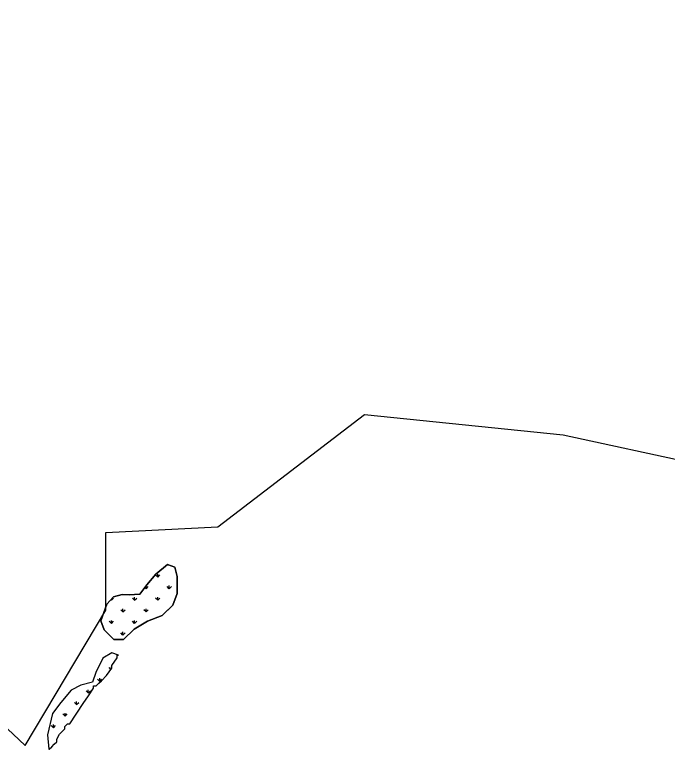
# Model space of a CAD drawing. Header units: metres. Extents: x 266585 to 279238, y 2117616 to 2136108.
# Drawn here: x 271898 to 272911, y 2123941 to 2125080 of the extents above; entities that cross this region are included whole.
import ezdxf

# ---------------------------------------------------------------- set-up
doc = ezdxf.new("R2010")
doc.units = ezdxf.units.M
doc.layers.add('MANGROOVES', color=112, linetype='Continuous')
doc.layers.add('village', color=3, linetype='Continuous')

msp = doc.modelspace()

# ---------------------------------------------------------------- hatches: boundary and pattern name
at = {"layer": 'MANGROOVES'}
h = msp.add_hatch(dxfattribs=at)
h.set_pattern_fill('GRASS', color=256)
h.paths.add_polyline_path([(272150.1, 2124182.5), (272149.7, 2124208.6), (272146.4, 2124223.4), (272135.1, 2124227.5), (272117, 2124212.2), (272102.7, 2124196), (272092, 2124181.4), (272075.6, 2124180.4), (272064.7, 2124180.6), (272051, 2124177.3), (272041.1, 2124165.7), (272039.2, 2124160.6), (272039.2, 2124156.5), (272035.3, 2124149.9), (272031.7, 2124140.2), (272037, 2124126.1), (272051.6, 2124111.1), (272066.8, 2124110.8), (272083.4, 2124127.3), (272103.8, 2124139.5), (272126.6, 2124148.1), (272143.2, 2124164.2)])
h = msp.add_hatch(dxfattribs=at)
h.set_pattern_fill('GRASS', color=256)
h.paths.add_polyline_path([(272048.7, 2124066.8), (272048.8, 2124070.8), (272056.9, 2124082.6), (272057, 2124086.6), (272058.8, 2124086.6), (272048.6, 2124090.3), (272034.8, 2124081.9), (272023.9, 2124059.9), (272018.7, 2124044.8), (272000.7, 2124040.3), (271985.7, 2124032.4), (271969.5, 2124013.5), (271956.4, 2123996.2), (271948.9, 2123963.2), (271950.8, 2123940.8), (271951.3, 2123940.8), (271955.4, 2123944.7), (271959.4, 2123948.7), (271963.4, 2123952.6), (271963.5, 2123956.6), (271967.6, 2123964.5), (271975.7, 2123972.3), (271975.7, 2123976.3), (271979.8, 2123980.2), (271983.7, 2123980.2), (272004.1, 2124011.7), (272012.3, 2124023.6), (272020.4, 2124035.4), (272020.4, 2124039.4), (272024.4, 2124039.3), (272028.5, 2124043.2), (272032.5, 2124047.2), (272040.6, 2124055)])

# ---------------------------------------------------------------- linework, layer by layer
at = {"layer": 'MANGROOVES', "flags": 128}
for points in [[(272092, 2124181.4), (272102.7, 2124196), (272117, 2124212.2), (272135.1, 2124227.5), (272146.4, 2124223.4), (272149.7, 2124208.6), (272150.1, 2124182.5), (272143.2, 2124164.2), (272126.6, 2124148.1), (272103.8, 2124139.5), (272083.4, 2124127.3), (272066.8, 2124110.8), (272051.6, 2124111.1), (272037, 2124126.1), (272031.7, 2124140.2), (272041.1, 2124165.7), (272051, 2124177.3), (272064.7, 2124180.6), (272075.6, 2124180.4)], [(272143.2, 2124164.2), (272150.1, 2124182.5), (272149.7, 2124208.6), (272146.4, 2124223.4), (272135.1, 2124227.5), (272117, 2124212.2), (272102.7, 2124196), (272092, 2124181.4), (272075.6, 2124180.4), (272064.7, 2124180.6), (272051, 2124177.3), (272041.1, 2124165.7), (272031.7, 2124140.2), (272037, 2124126.1), (272051.6, 2124111.1), (272066.8, 2124110.8), (272083.4, 2124127.3), (272103.8, 2124139.5), (272126.6, 2124148.1)], [(272012.3, 2124023.6), (272020.4, 2124035.4), (272020.4, 2124039.4), (272024.4, 2124039.3), (272028.5, 2124043.2), (272032.5, 2124047.2), (272040.6, 2124055), (272048.7, 2124066.8), (272048.8, 2124070.8), (272056.9, 2124082.6), (272057, 2124086.6), (272058.8, 2124086.6), (272048.6, 2124090.3), (272034.8, 2124081.9), (272023.9, 2124059.9), (272018.7, 2124044.8), (272000.7, 2124040.3), (271985.7, 2124032.4), (271969.5, 2124013.5), (271956.4, 2123996.2), (271948.9, 2123963.2), (271950.8, 2123940.8), (271951.3, 2123940.8), (271955.4, 2123944.7), (271959.4, 2123948.7), (271963.4, 2123952.6), (271963.5, 2123956.6), (271967.6, 2123964.5), (271975.7, 2123972.3), (271975.7, 2123976.3), (271979.8, 2123980.2), (271983.7, 2123980.2), (272004.1, 2124011.7)], [(272012.3, 2124023.6), (272020.4, 2124035.4), (272020.4, 2124039.4), (272024.4, 2124039.3), (272028.5, 2124043.2), (272032.5, 2124047.2), (272040.6, 2124055), (272048.7, 2124066.8), (272048.8, 2124070.8), (272056.9, 2124082.6), (272057, 2124086.6), (272058.8, 2124086.6), (272048.6, 2124090.3), (272034.8, 2124081.9), (272023.9, 2124059.9), (272018.7, 2124044.8), (272000.7, 2124040.3), (271985.7, 2124032.4), (271969.5, 2124013.5), (271956.4, 2123996.2), (271948.9, 2123963.2), (271950.8, 2123940.8), (271951.3, 2123940.8), (271955.4, 2123944.7), (271959.4, 2123948.7), (271963.4, 2123952.6), (271963.5, 2123956.6), (271967.6, 2123964.5), (271975.7, 2123972.3), (271975.7, 2123976.3), (271979.8, 2123980.2), (271983.7, 2123980.2), (272004.1, 2124011.7)]]:
    msp.add_lwpolyline(points, close=True, dxfattribs=at)
at = {"layer": 'village', "color": 3, "true_color": 0x00ff00}
msp.add_polyline3d([(269840.3, 2125079.7, 0), (270232.8, 2124874.6, 0), (271066.9, 2124896.9, 0), (271606.6, 2124531.1, 0), (271624.4, 2124424.1, 0), (271718.1, 2124290.3, 0), (271762.7, 2124250.1, 0), (271767.1, 2124085.1, 0), (271914.3, 2123946.8, 0), (272039.2, 2124156.5, 0), (272039.2, 2124276.9, 0), (272213.2, 2124285.8, 0), (272440.6, 2124459.8, 0), (272748.4, 2124428.5, 0), (272953.6, 2124383.9, 0)], dxfattribs=at)

doc.saveas('drawing.dxf')
